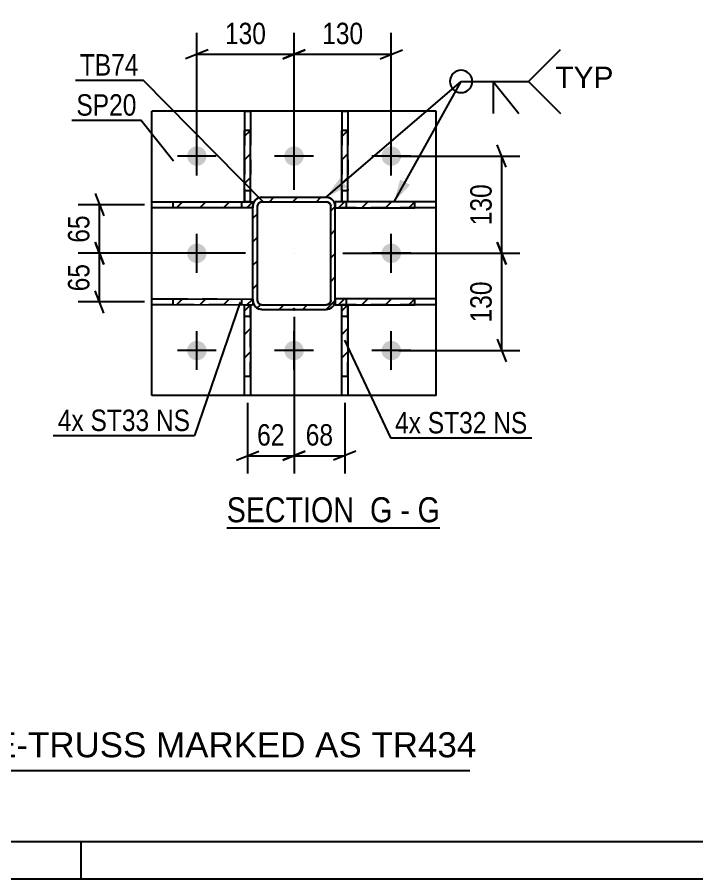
# Model space of a CAD drawing. Header units: millimetres. Extents: x -89 to 752, y -423 to 171.
# Drawn here: x 323.2 to 414.1, y -423.2 to -307.9 of the extents above; entities that cross this region are included whole.
import ezdxf

# ---------------------------------------------------------------- set-up
doc = ezdxf.new("R2010")
doc.units = ezdxf.units.MM
doc.linetypes.add('DXK_LINE_DOT2', pattern=[3.9198, 1.9599, -1.9599])
doc.linetypes.add('DXK_LINE_DOT3', pattern=[5.9187, 2.979, -0.9799, 0.9799, -0.9799])
doc.styles.add('Arial', font='ARIAL.TTF', dxfattribs={"height": 0.2})
doc.styles.add('Arial Narrow', font='ARIALN.TTF', dxfattribs={"height": 0.2})

# ---------------------------------------------------------------- blocks, each defined once
blk = doc.blocks.new('Unknown-814409316-1133')
at = {"color": 5, "linetype": 'Continuous'}
for p, q in [((-84.27, -418.16), (746.73, -418.16)), ((331.73, -423.16), (331.73, -418.16)), ((-89.27, -423.16), (751.73, -423.16))]:
    blk.add_line(p, q, dxfattribs=at)
blk = doc.blocks.new('Unknown-814409316-18302')
at = {"color": 7, "linetype": 'Continuous'}
blk.add_line((313.73, -408.66), (383.73, -408.66), dxfattribs=at)
at = {"color": 7, "style": 'Arial'}
blk.add_text('ONE-TRUSS MARKED AS TR434', height=3.3428, dxfattribs=at).set_placement((312.97, -406.91))
blk = doc.blocks.new('Unknown-814409316-17 - 2012')
at = {"color": 6, "linetype": 'Continuous'}
blk.add_line((351.22, -376.23), (379.73, -376.23), dxfattribs=at)
at = {"color": 0, "linetype": 'Continuous'}
for points in [[(369.33, -375.48), (369.33, -371.98), (351.22, -371.98), (351.22, -375.48)], [(373.37, -375.48), (373.37, -371.98), (370.38, -371.98), (370.38, -375.48)], [(375.69, -375.48), (375.69, -371.98), (374.42, -371.98), (374.42, -375.48)], [(379.73, -375.48), (379.73, -371.98), (376.74, -371.98), (376.74, -375.48)]]:
    blk.add_wipeout(points, dxfattribs=at)
at = {"color": 7, "linetype": 'Continuous', "style": 'Arial Narrow'}
for s, p in [('SECTION ', (351.22, -375.48)), ('G', (370.38, -375.48)), ('G', (376.74, -375.48)), ('-', (374.42, -375.48))]:
    blk.add_text(s, height=3.34, dxfattribs=at).set_placement(p)
blk = doc.blocks.new('Bolt-814409316-2098 - 2012')
at = {"linetype": 'Continuous'}
for points in [[(345.92, -326.52, -1), (348.52, -326.52, -1)], [(358.92, -326.52, -1), (361.52, -326.52, -1)], [(371.92, -326.52, -1), (374.52, -326.52, -1)], [(345.92, -339.52, -1), (348.52, -339.52, -1)], [(371.92, -339.52, -1), (374.52, -339.52, -1)], [(345.92, -352.52, -1), (348.52, -352.52, -1)], [(358.92, -352.52, -1), (361.52, -352.52, -1)], [(371.92, -352.52, -1), (374.52, -352.52, -1)]]:
    blk.add_hatch(color=1, dxfattribs=at).paths.add_polyline_path(points)
at = {"color": 1, "linetype": 'Continuous'}
for p, q in [((347.22, -329.12), (347.22, -323.92)), ((360.22, -329.12), (360.22, -323.92)), ((373.22, -329.12), (373.22, -323.92)), ((349.82, -326.52), (344.62, -326.52)), ((362.82, -326.52), (357.62, -326.52)), ((375.82, -326.52), (370.62, -326.52)), ((347.22, -342.12), (347.22, -336.92)), ((373.22, -342.12), (373.22, -336.92)), ((349.82, -339.52), (344.62, -339.52)), ((375.82, -339.52), (370.62, -339.52)), ((347.22, -355.12), (347.22, -349.92)), ((360.22, -355.12), (360.22, -349.92)), ((373.22, -355.12), (373.22, -349.92)), ((349.82, -352.52), (344.62, -352.52)), ((362.82, -352.52), (357.62, -352.52)), ((375.82, -352.52), (370.62, -352.52))]:
    blk.add_line(p, q, dxfattribs=at)
blk = doc.blocks.new('Part-814409316-2151 - 2012')
at = {"linetype": 'Continuous'}
h = blk.add_hatch(dxfattribs=at)
h.set_pattern_fill('', scale=0.7, style=0, pattern_type=0)
h.set_pattern_definition([(45, (376.3686, -345.6248), (-1.57154, 1.57154), [])])
h.paths.add_polyline_path([(376.37, -346.42), (376.37, -345.62), (365.72, -345.62), (365.72, -346.42)])
at = {"color": 7, "linetype": 'DXK_LINE_DOT2'}
for p, q in [((376.37, -345.62), (365.72, -345.62)), ((365.72, -345.62), (365.72, -346.42)), ((376.37, -346.42), (365.72, -346.42)), ((367.22, -346.42), (367.22, -345.62))]:
    blk.add_line(p, q, dxfattribs=at)
at = {"color": 2, "linetype": 'Continuous'}
for p, q in [((376.37, -345.62), (365.72, -345.62)), ((365.72, -345.62), (365.72, -346.42)), ((365.72, -346.42), (376.37, -346.42)), ((379.22, -345.62), (376.37, -345.62)), ((376.37, -346.42), (376.37, -345.62)), ((379.22, -346.42), (376.37, -346.42)), ((379.22, -346.42), (379.22, -345.62))]:
    blk.add_line(p, q, dxfattribs=at)
blk = doc.blocks.new('Part-814409316-2135 - 2012')
at = {"color": 2, "linetype": 'Continuous'}
for p, q in [((341.22, -358.52), (341.22, -320.52)), ((379.22, -320.52), (341.22, -320.52)), ((379.22, -358.52), (379.22, -320.52)), ((379.22, -358.52), (341.22, -358.52))]:
    blk.add_line(p, q, dxfattribs=at)
blk = doc.blocks.new('Part-814409316-2156 - 2012')
at = {"linetype": 'Continuous'}
h = blk.add_hatch(dxfattribs=at)
h.set_pattern_fill('', scale=0.7, style=0, pattern_type=0)
h.set_pattern_definition([(45, (376.3686, -332.6248), (-1.57154, 1.57154), [])])
h.paths.add_polyline_path([(376.37, -333.42), (376.37, -332.62), (365.72, -332.62), (365.72, -333.42)])
at = {"color": 7, "linetype": 'DXK_LINE_DOT2'}
for p, q in [((376.37, -332.62), (365.72, -332.62)), ((365.72, -332.62), (365.72, -333.42)), ((367.22, -333.42), (367.22, -332.62)), ((376.37, -333.42), (365.72, -333.42))]:
    blk.add_line(p, q, dxfattribs=at)
at = {"color": 2, "linetype": 'Continuous'}
for p, q in [((376.37, -332.62), (365.72, -332.62)), ((365.72, -332.62), (365.72, -333.42)), ((379.22, -332.62), (376.37, -332.62)), ((376.37, -333.42), (376.37, -332.62)), ((379.22, -333.42), (379.22, -332.62)), ((365.72, -333.42), (376.37, -333.42)), ((379.22, -333.42), (376.37, -333.42))]:
    blk.add_line(p, q, dxfattribs=at)
blk = doc.blocks.new('Part-814409316-2173 - 2012')
at = {"linetype": 'Continuous'}
h = blk.add_hatch(dxfattribs=at)
h.set_pattern_fill('', scale=0.7, style=0, pattern_type=0)
h.set_pattern_definition([(45, (367.405, -346.4149), (-1.57154, 1.57154), [])])
h.paths.add_polyline_path([(367.4, -355.97), (367.41, -346.41), (366.61, -346.41), (366.6, -355.97)])
at = {"color": 2, "linetype": 'Continuous'}
for p, q in [((366.6, -355.97), (366.61, -346.41)), ((366.61, -346.41), (367.41, -346.41)), ((367.41, -346.41), (367.4, -355.97)), ((366.6, -358.52), (366.6, -355.97)), ((367.4, -355.97), (366.6, -355.97)), ((367.4, -355.97), (367.4, -358.52)), ((367.4, -358.52), (366.6, -358.52))]:
    blk.add_line(p, q, dxfattribs=at)
at = {"color": 7, "linetype": 'DXK_LINE_DOT2'}
for p, q in [((366.61, -347.91), (366.61, -346.41)), ((366.61, -346.41), (367.41, -346.41)), ((367.4, -355.97), (367.41, -346.41)), ((366.6, -355.97), (366.61, -347.91)), ((366.61, -347.91), (367.41, -347.91))]:
    blk.add_line(p, q, dxfattribs=at)
blk = doc.blocks.new('Part-814409316-2157 - 2012')
at = {"linetype": 'Continuous'}
h = blk.add_hatch(dxfattribs=at)
h.set_pattern_fill('', scale=0.7, style=0, pattern_type=0)
h.set_pattern_definition([(45, (354.7205, -345.625), (-1.57154, 1.57154), [])])
h.paths.add_polyline_path([(354.72, -346.43), (354.72, -345.63), (344.07, -345.62), (344.07, -346.42)])
at = {"color": 2, "linetype": 'Continuous'}
for p, q in [((341.22, -346.42), (341.22, -345.62)), ((341.22, -345.62), (344.07, -345.62)), ((344.07, -346.42), (341.22, -346.42)), ((344.07, -345.62), (354.72, -345.63)), ((344.07, -346.42), (344.07, -345.62)), ((354.72, -346.43), (344.07, -346.42)), ((354.72, -345.63), (354.72, -346.43))]:
    blk.add_line(p, q, dxfattribs=at)
at = {"color": 7, "linetype": 'DXK_LINE_DOT2'}
for p, q in [((344.07, -345.62), (354.72, -345.63)), ((354.72, -346.43), (344.07, -346.42)), ((353.22, -346.43), (353.22, -345.63)), ((354.72, -345.63), (354.72, -346.43))]:
    blk.add_line(p, q, dxfattribs=at)
blk = doc.blocks.new('Part-814409316-2158 - 2012')
at = {"linetype": 'Continuous'}
h = blk.add_hatch(dxfattribs=at)
h.set_pattern_fill('', scale=0.7, style=0, pattern_type=0)
h.set_pattern_definition([(45, (354.7205, -332.625), (-1.57154, 1.57154), [])])
h.paths.add_polyline_path([(354.72, -333.43), (354.72, -332.63), (344.07, -332.62), (344.07, -333.42)])
at = {"color": 2, "linetype": 'Continuous'}
for p, q in [((341.22, -333.42), (341.22, -332.62)), ((341.22, -332.62), (344.07, -332.62)), ((344.07, -332.62), (354.72, -332.63)), ((344.07, -333.42), (344.07, -332.62)), ((354.72, -332.63), (354.72, -333.43)), ((344.07, -333.42), (341.22, -333.42)), ((354.72, -333.43), (344.07, -333.42))]:
    blk.add_line(p, q, dxfattribs=at)
at = {"color": 7, "linetype": 'DXK_LINE_DOT2'}
for p, q in [((344.07, -332.62), (354.72, -332.63)), ((353.22, -333.43), (353.22, -332.63)), ((354.72, -332.63), (354.72, -333.43)), ((354.72, -333.43), (344.07, -333.42))]:
    blk.add_line(p, q, dxfattribs=at)
blk = doc.blocks.new('Part-814409316-2174 - 2012')
at = {"linetype": 'Continuous'}
h = blk.add_hatch(dxfattribs=at)
h.set_pattern_fill('', scale=0.7, style=0, pattern_type=0)
h.set_pattern_definition([(45, (354.4056, -346.4149), (-1.57154, 1.57154), [])])
h.paths.add_polyline_path([(354.41, -355.97), (354.41, -346.41), (353.61, -346.41), (353.61, -355.97)])
at = {"color": 7, "linetype": 'DXK_LINE_DOT2'}
for p, q in [((353.61, -347.91), (353.61, -346.41)), ((353.61, -346.41), (354.41, -346.41)), ((354.41, -355.97), (354.41, -346.41)), ((353.61, -347.91), (354.41, -347.91)), ((353.61, -355.97), (353.61, -347.91))]:
    blk.add_line(p, q, dxfattribs=at)
at = {"color": 2, "linetype": 'Continuous'}
for p, q in [((353.61, -355.97), (353.61, -346.41)), ((353.61, -346.41), (354.41, -346.41)), ((354.41, -346.41), (354.41, -355.97)), ((353.61, -358.52), (353.61, -355.97)), ((354.41, -355.97), (353.61, -355.97)), ((354.41, -355.97), (354.41, -358.52)), ((354.41, -358.52), (353.61, -358.52))]:
    blk.add_line(p, q, dxfattribs=at)
blk = doc.blocks.new('Part-814409316-2179 - 2012')
at = {"linetype": 'Continuous'}
h = blk.add_hatch(dxfattribs=at)
h.set_pattern_fill('', scale=0.7, style=0, pattern_type=0)
h.set_pattern_definition([(45, (367.4046, -323.0786), (-1.57154, 1.57154), [])])
h.paths.add_polyline_path([(367.4, -332.61), (367.4, -323.08), (366.6, -323.08), (366.6, -332.61)])
at = {"color": 2, "linetype": 'Continuous'}
for p, q in [((366.6, -320.52), (366.6, -323.08)), ((366.6, -320.52), (367.4, -320.52)), ((367.4, -320.52), (367.4, -323.08)), ((366.6, -332.61), (366.6, -323.08)), ((367.4, -323.08), (366.6, -323.08)), ((367.4, -332.61), (367.4, -323.08)), ((366.6, -332.61), (367.4, -332.61))]:
    blk.add_line(p, q, dxfattribs=at)
at = {"color": 7, "linetype": 'DXK_LINE_DOT2'}
for p, q in [((366.6, -323.08), (366.6, -332.61)), ((367.4, -323.08), (367.4, -331.11)), ((366.6, -331.11), (367.4, -331.11)), ((367.4, -332.61), (367.4, -331.11)), ((366.6, -332.61), (367.4, -332.61))]:
    blk.add_line(p, q, dxfattribs=at)
blk = doc.blocks.new('Part-814409316-2180 - 2012')
at = {"linetype": 'Continuous'}
h = blk.add_hatch(dxfattribs=at)
h.set_pattern_fill('', scale=0.7, style=0, pattern_type=0)
h.set_pattern_definition([(45, (354.4052, -323.0786), (-1.57154, 1.57154), [])])
h.paths.add_polyline_path([(354.4, -332.61), (354.41, -323.08), (353.61, -323.08), (353.6, -332.61)])
at = {"color": 2, "linetype": 'Continuous'}
for p, q in [((353.61, -320.52), (353.61, -323.08)), ((353.61, -320.52), (354.41, -320.52)), ((354.41, -320.52), (354.41, -323.08)), ((353.6, -332.61), (353.61, -323.08)), ((354.41, -323.08), (353.61, -323.08)), ((354.4, -332.61), (354.41, -323.08)), ((353.6, -332.61), (354.4, -332.61))]:
    blk.add_line(p, q, dxfattribs=at)
at = {"color": 7, "linetype": 'DXK_LINE_DOT2'}
for p, q in [((353.61, -323.08), (353.6, -332.61)), ((354.41, -323.08), (354.4, -331.11)), ((353.6, -331.11), (354.4, -331.11)), ((354.4, -332.61), (354.4, -331.11)), ((353.6, -332.61), (354.4, -332.61))]:
    blk.add_line(p, q, dxfattribs=at)
blk = doc.blocks.new('Part-814409316-2193 - 2012')
at = {"linetype": 'Continuous'}
h = blk.add_hatch(dxfattribs=at)
h.set_pattern_fill('', scale=0.7, style=0, pattern_type=0)
h.set_pattern_definition([(45, (365.7205, -345.8227), (-1.57154, 1.57154), [])])
h.paths.add_polyline_path([(365.63, -346.28), (365.72, -345.82), (365.72, -333.22), (365.63, -332.76), (365.37, -332.37), (364.98, -332.11), (364.52, -332.02), (355.92, -332.02), (355.46, -332.11), (355.07, -332.37), (354.81, -332.76), (354.72, -333.22), (354.72, -345.82), (354.81, -346.28), (355.07, -346.67), (355.46, -346.93), (355.92, -347.02), (364.52, -347.02), (364.98, -346.93), (365.37, -346.67)])
h.paths.add_polyline_path([(364.75, -346.38), (364.52, -346.42), (355.92, -346.42), (355.69, -346.38), (355.5, -346.25), (355.37, -346.05), (355.32, -345.82), (355.32, -333.22), (355.37, -332.99), (355.5, -332.8), (355.69, -332.67), (355.92, -332.62), (364.52, -332.62), (364.75, -332.67), (364.94, -332.8), (365.07, -332.99), (365.12, -333.22), (365.12, -345.82), (365.07, -346.05), (364.94, -346.25)])
blk.add_hatch(color=30, dxfattribs=at).paths.add_polyline_path([(360.22, -347.12, -1), (360.22, -346.92, -1)])
at = {"color": 7, "linetype": 'DXK_LINE_DOT2'}
for p, q in [((354.72, -333.22), (354.81, -332.76)), ((355.5, -332.8), (355.37, -332.99)), ((355.46, -332.11), (355.92, -332.02)), ((355.69, -332.67), (355.5, -332.8)), ((355.92, -332.62), (355.69, -332.67)), ((355.92, -332.02), (364.52, -332.02)), ((355.92, -332.62), (364.52, -332.62)), ((364.52, -332.02), (364.98, -332.11)), ((364.75, -332.67), (364.52, -332.62)), ((364.94, -332.8), (364.75, -332.67)), ((365.07, -332.99), (364.94, -332.8)), ((365.63, -332.76), (365.72, -333.22)), ((354.72, -345.82), (354.72, -333.22)), ((355.37, -332.99), (355.32, -333.22)), ((355.32, -345.82), (355.32, -333.22)), ((365.12, -333.22), (365.07, -332.99)), ((365.12, -345.82), (365.12, -333.22)), ((365.72, -345.82), (365.72, -333.22)), ((354.81, -346.28), (354.72, -345.82)), ((355.32, -345.82), (355.37, -346.05)), ((355.37, -346.05), (355.5, -346.25)), ((355.5, -346.25), (355.69, -346.38)), ((355.69, -346.38), (355.92, -346.42)), ((355.92, -346.42), (364.52, -346.42)), ((364.52, -346.42), (364.75, -346.38)), ((364.75, -346.38), (364.94, -346.25)), ((364.94, -346.25), (365.07, -346.05)), ((365.07, -346.05), (365.12, -345.82)), ((365.72, -345.82), (365.63, -346.28)), ((355.92, -347.02), (355.46, -346.93)), ((355.92, -347.02), (364.52, -347.02)), ((364.98, -346.93), (364.52, -347.02))]:
    blk.add_line(p, q, dxfattribs=at)
at = {"color": 2, "linetype": 'Continuous'}
for p, q in [((354.81, -332.76), (354.72, -333.22)), ((355.37, -332.99), (355.5, -332.8)), ((355.92, -332.02), (355.46, -332.11)), ((355.5, -332.8), (355.69, -332.67)), ((355.69, -332.67), (355.92, -332.62)), ((355.92, -332.02), (364.52, -332.02)), ((355.92, -332.62), (364.52, -332.62)), ((364.98, -332.11), (364.52, -332.02)), ((364.52, -332.62), (364.75, -332.67)), ((364.75, -332.67), (364.94, -332.8)), ((364.94, -332.8), (365.07, -332.99)), ((365.72, -333.22), (365.63, -332.76)), ((354.72, -345.82), (354.72, -333.22)), ((355.32, -333.22), (355.37, -332.99)), ((355.32, -345.82), (355.32, -333.22)), ((365.07, -332.99), (365.12, -333.22)), ((365.12, -345.82), (365.12, -333.22)), ((365.72, -345.82), (365.72, -333.22)), ((354.72, -345.82), (354.81, -346.28)), ((355.37, -346.05), (355.32, -345.82)), ((355.5, -346.25), (355.37, -346.05)), ((355.69, -346.38), (355.5, -346.25)), ((355.92, -346.42), (355.69, -346.38)), ((355.92, -346.42), (364.52, -346.42)), ((364.75, -346.38), (364.52, -346.42)), ((364.94, -346.25), (364.75, -346.38)), ((365.07, -346.05), (364.94, -346.25)), ((365.12, -345.82), (365.07, -346.05)), ((365.63, -346.28), (365.72, -345.82)), ((355.46, -346.93), (355.92, -347.02)), ((355.92, -347.02), (364.52, -347.02)), ((364.52, -347.02), (364.98, -346.93))]:
    blk.add_line(p, q, dxfattribs=at)
at = {"color": 7, "linetype": 'DXK_LINE_DOT3'}
blk.add_line((360.22, -339.52), (360.22, -339.52), dxfattribs=at)
at = {"color": 30, "linetype": 'DXK_LINE_DOT3'}
blk.add_line((360.22, -347.02), (360.22, -347.02), dxfattribs=at)
at = {"color": 30, "linetype": 'Continuous'}
blk.add_circle((360.22, -347.02), 0.1, dxfattribs=at)
at = {"color": 7, "linetype": 'DXK_LINE_DOT2'}
for centre, start, end in [((355.92, -333.22), 112.5, 157.5), ((364.52, -333.22), 22.5, 67.5), ((355.92, -345.82), 202.5, 247.5), ((364.52, -345.82), 292.5, 337.5)]:
    blk.add_arc(centre, 1.2, start, end, dxfattribs=at)
at = {"color": 2, "linetype": 'Continuous'}
for centre, start, end in [((355.92, -333.22), 112.5, 157.5), ((364.52, -333.22), 22.5, 67.5), ((355.92, -345.82), 202.5, 247.5), ((364.52, -345.82), 292.5, 337.5)]:
    blk.add_arc(centre, 1.2, start, end, dxfattribs=at)
blk = doc.blocks.new('StraightDimension-814409316-17567 - 2012')
at = {"color": 7, "linetype": 'Continuous'}
for p, q in [((360.22, -331.02), (360.22, -310.05)), ((373.22, -325.52), (373.22, -310.05)), ((361.72, -312.3), (358.72, -313.5)), ((360.22, -312.9), (373.22, -312.9)), ((371.72, -313.5), (374.72, -312.3))]:
    blk.add_line(p, q, dxfattribs=at)
at = {"color": 0}
blk.add_wipeout([(370.06, -312.15), (370.06, -307.95), (363.38, -307.95), (363.38, -312.15)], dxfattribs=at)
at = {"color": 3, "style": 'Arial Narrow'}
blk.add_text('130', height=2.863, dxfattribs=at).set_placement((363.98, -311.55))
blk = doc.blocks.new('StraightDimension-814409316-2258 - 2012')
at = {"color": 7, "linetype": 'Continuous'}
for p, q in [((333.6, -331.52), (334.8, -334.52)), ((340.22, -333.02), (331.35, -333.02)), ((334.2, -339.52), (334.2, -333.02)), ((334.8, -341.02), (333.6, -338.02)), ((353.72, -339.52), (331.35, -339.52))]:
    blk.add_line(p, q, dxfattribs=at)
at = {"color": 0}
blk.add_wipeout([(333.45, -333.85), (329.25, -333.85), (329.25, -338.7), (333.45, -338.7)], dxfattribs=at)
at = {"color": 3, "style": 'Arial Narrow'}
blk.add_text('65', height=2.863, rotation=90.0002, dxfattribs=at).set_placement((332.85, -338.1))
blk = doc.blocks.new('StraightDimension-814409316-2214 - 2012')
at = {"color": 7, "linetype": 'Continuous'}
for p, q in [((360.22, -348.02), (360.22, -368.98)), ((367, -359.52), (367, -368.98)), ((358.72, -367.18), (361.72, -365.98)), ((368.5, -365.98), (365.5, -367.18)), ((360.22, -366.58), (367, -366.58))]:
    blk.add_line(p, q, dxfattribs=at)
at = {"color": 0}
blk.add_wipeout([(366.04, -365.83), (366.04, -361.63), (361.18, -361.63), (361.18, -365.83)], dxfattribs=at)
at = {"color": 3, "style": 'Arial Narrow'}
blk.add_text('68', height=2.863, dxfattribs=at).set_placement((361.78, -365.23))
blk = doc.blocks.new('StraightDimension-814409316-2225 - 2012')
at = {"color": 7, "linetype": 'Continuous'}
for p, q in [((360.22, -348.02), (360.22, -368.98)), ((354.01, -359.52), (354.01, -368.98)), ((352.51, -367.18), (355.51, -365.98)), ((361.72, -365.98), (358.72, -367.18)), ((354.01, -366.58), (360.22, -366.58))]:
    blk.add_line(p, q, dxfattribs=at)
at = {"color": 0}
blk.add_wipeout([(359.54, -365.83), (359.54, -361.63), (354.68, -361.63), (354.68, -365.83)], dxfattribs=at)
at = {"color": 3, "style": 'Arial Narrow'}
blk.add_text('62', height=2.863, dxfattribs=at).set_placement((355.28, -365.23))
blk = doc.blocks.new('StraightDimension-814409316-2235 - 2012')
at = {"color": 7, "linetype": 'Continuous'}
for p, q in [((388.59, -341.02), (387.39, -338.02)), ((366.72, -339.52), (390.39, -339.52)), ((387.99, -352.52), (387.99, -339.52)), ((387.39, -351.02), (388.59, -354.02)), ((374.22, -352.52), (390.39, -352.52))]:
    blk.add_line(p, q, dxfattribs=at)
at = {"color": 0}
blk.add_wipeout([(387.24, -342.68), (383.04, -342.68), (383.04, -349.36), (387.24, -349.36)], dxfattribs=at)
at = {"color": 3, "style": 'Arial Narrow'}
blk.add_text('130', height=2.863, rotation=90.0002, dxfattribs=at).set_placement((386.64, -348.76))
blk = doc.blocks.new('StraightDimension-814409316-2247 - 2012')
at = {"color": 7, "linetype": 'Continuous'}
for p, q in [((388.59, -328.02), (387.39, -325.02)), ((374.22, -326.52), (390.39, -326.52)), ((387.99, -339.52), (387.99, -326.52)), ((387.39, -338.02), (388.59, -341.02)), ((366.72, -339.52), (390.39, -339.52))]:
    blk.add_line(p, q, dxfattribs=at)
at = {"color": 0}
blk.add_wipeout([(387.24, -329.68), (383.04, -329.68), (383.04, -336.36), (387.24, -336.36)], dxfattribs=at)
at = {"color": 3, "style": 'Arial Narrow'}
blk.add_text('130', height=2.863, rotation=90.0002, dxfattribs=at).set_placement((386.64, -335.76))
blk = doc.blocks.new('StraightDimension-814409316-2264 - 2012')
at = {"color": 7, "linetype": 'Continuous'}
for p, q in [((333.6, -338.02), (334.8, -341.02)), ((353.72, -339.52), (331.35, -339.52)), ((334.2, -346.02), (334.2, -339.52)), ((334.8, -347.52), (333.6, -344.52)), ((340.22, -346.02), (331.35, -346.02))]:
    blk.add_line(p, q, dxfattribs=at)
at = {"color": 0}
blk.add_wipeout([(333.45, -340.35), (329.25, -340.35), (329.25, -345.2), (333.45, -345.2)], dxfattribs=at)
at = {"color": 3, "style": 'Arial Narrow'}
blk.add_text('65', height=2.863, rotation=90.0002, dxfattribs=at).set_placement((332.85, -344.6))
blk = doc.blocks.new('StraightDimension-814409316-17568 - 2012')
at = {"color": 7, "linetype": 'Continuous'}
for p, q in [((347.22, -325.52), (347.22, -310.05)), ((360.22, -331.02), (360.22, -310.05)), ((348.72, -312.3), (345.72, -313.5)), ((347.22, -312.9), (360.22, -312.9)), ((358.72, -313.5), (361.72, -312.3))]:
    blk.add_line(p, q, dxfattribs=at)
at = {"color": 0}
blk.add_wipeout([(357.06, -312.15), (357.06, -307.95), (350.38, -307.95), (350.38, -312.15)], dxfattribs=at)
at = {"color": 3, "style": 'Arial Narrow'}
blk.add_text('130', height=2.863, dxfattribs=at).set_placement((350.98, -311.55))
blk = doc.blocks.new('WeldMark-814409316-2290 - 2012')
at = {"linetype": 'Continuous'}
for points in [[(367.29, -330.64), (364.52, -332.02), (366.31, -329.5)], [(375.72, -330.37), (373.61, -332.62), (374.41, -329.64)]]:
    blk.add_hatch(color=30, dxfattribs=at).paths.add_polyline_path(points)
at = {"color": 30, "linetype": 'Continuous'}
for p, q in [((364.52, -332.02), (382.55, -316.53)), ((373.61, -332.62), (382.55, -316.53)), ((382.55, -316.53), (391.55, -316.53))]:
    blk.add_line(p, q, dxfattribs=at)
at = {"color": 3, "linetype": 'Continuous'}
for q in [(390.26, -320.82), (386.84, -320.82)]:
    blk.add_line((386.84, -316.53), q, dxfattribs=at)
for start, end in [(90, 270), (270, 90)]:
    blk.add_arc((382.55, -316.53), 1.5, start, end, dxfattribs=at)
at = {"color": 0, "linetype": 'Continuous'}
blk.add_wipeout([(402.93, -317.43), (402.93, -314.43), (395.15, -314.43), (395.15, -317.43)], dxfattribs=at)
blk.add_wipeout([(402.93, -317.43), (402.93, -314.43), (395.15, -314.43), (395.15, -317.43)], dxfattribs=at)
at = {"color": 3, "linetype": 'Continuous'}
for q in [(395.84, -312.25), (395.84, -320.82)]:
    blk.add_line((391.55, -316.53), q, dxfattribs=at)
at = {"color": 3, "linetype": 'Continuous', "style": 'Arial'}
blk.add_text('TYP', height=2.865, dxfattribs=at).set_placement((395.15, -317.43))
blk = doc.blocks.new('Mark-814409316-2131 - 2012')
at = {"color": 30, "linetype": 'Continuous'}
for p in [(330.51, -321.71), (344.1, -327.18)]:
    blk.add_line(p, (339.75, -321.71), dxfattribs=at)
at = {"color": 0}
blk.add_wipeout([(339.15, -321.11), (339.15, -318.11), (331.11, -318.11), (331.11, -321.11)], dxfattribs=at)
blk.add_wipeout([(339.15, -321.11), (339.15, -318.11), (331.11, -318.11), (331.11, -321.11)], dxfattribs=at)
at = {"color": 3, "style": 'Arial Narrow'}
blk.add_text('SP20', height=2.863, dxfattribs=at).set_placement((331.11, -321.11))
blk = doc.blocks.new('Mark-814409316-2189 - 2012')
at = {"color": 30, "linetype": 'Continuous'}
for p in [(330.97, -316.35), (356.17, -332.73)]:
    blk.add_line(p, (340.03, -316.35), dxfattribs=at)
at = {"color": 0}
blk.add_wipeout([(339.43, -315.75), (339.43, -312.75), (331.57, -312.75), (331.57, -315.75)], dxfattribs=at)
blk.add_wipeout([(339.43, -315.75), (339.43, -312.75), (331.57, -312.75), (331.57, -315.75)], dxfattribs=at)
at = {"color": 3, "style": 'Arial Narrow'}
blk.add_text('TB74', height=2.863, dxfattribs=at).set_placement((331.57, -315.75))
blk = doc.blocks.new('MarkSet-814409316-2340 - 2012')
at = {"color": 30, "linetype": 'Continuous'}
for p, q in [((366.98, -351.12), (373.12, -364.2)), ((373.12, -364.2), (392.01, -364.2))]:
    blk.add_line(p, q, dxfattribs=at)
at = {"color": 0}
for points in [[(377.2, -363.6), (377.2, -360.6), (373.72, -360.6), (373.72, -363.6)], [(385.95, -363.6), (385.95, -360.6), (378.1, -360.6), (378.1, -363.6)], [(391.41, -363.6), (391.41, -360.6), (386.85, -360.6), (386.85, -363.6)]]:
    blk.add_wipeout(points, dxfattribs=at)
for points in [[(377.2, -363.6), (377.2, -360.6), (373.72, -360.6), (373.72, -363.6)], [(385.95, -363.6), (385.95, -360.6), (378.1, -360.6), (378.1, -363.6)], [(391.41, -363.6), (391.41, -360.6), (386.85, -360.6), (386.85, -363.6)]]:
    blk.add_wipeout(points, dxfattribs=at)
at = {"color": 3, "style": 'Arial Narrow'}
for s, p in [('4x', (373.72, -363.6)), ('ST32', (378.1, -363.6)), ('NS', (386.85, -363.6))]:
    blk.add_text(s, height=2.863, dxfattribs=at).set_placement(p)
blk = doc.blocks.new('MarkSet-814409316-2370 - 2012')
at = {"color": 30, "linetype": 'Continuous'}
for p in [(352.99, -346.05), (328.02, -363.88)]:
    blk.add_line(p, (346.92, -363.88), dxfattribs=at)
at = {"color": 0}
for points in [[(332.1, -363.28), (332.1, -360.28), (328.62, -360.28), (328.62, -363.28)], [(340.85, -363.28), (340.85, -360.28), (333, -360.28), (333, -363.28)], [(346.32, -363.28), (346.32, -360.28), (341.75, -360.28), (341.75, -363.28)]]:
    blk.add_wipeout(points, dxfattribs=at)
for points in [[(332.1, -363.28), (332.1, -360.28), (328.62, -360.28), (328.62, -363.28)], [(340.85, -363.28), (340.85, -360.28), (333, -360.28), (333, -363.28)], [(346.32, -363.28), (346.32, -360.28), (341.75, -360.28), (341.75, -363.28)]]:
    blk.add_wipeout(points, dxfattribs=at)
at = {"color": 3, "style": 'Arial Narrow'}
for s, p in [('4x', (328.62, -363.28)), ('ST33', (333, -363.28)), ('NS', (341.75, -363.28))]:
    blk.add_text(s, height=2.863, dxfattribs=at).set_placement(p)

msp = doc.modelspace()

# ---------------------------------------------------------------- block references
for name in ['Unknown-814409316-1133', 'Part-814409316-2135 - 2012', 'Part-814409316-2180 - 2012', 'Part-814409316-2179 - 2012', 'Bolt-814409316-2098 - 2012', 'Part-814409316-2158 - 2012', 'Part-814409316-2193 - 2012', 'Part-814409316-2156 - 2012', 'Part-814409316-2157 - 2012', 'Part-814409316-2174 - 2012', 'Part-814409316-2151 - 2012', 'Part-814409316-2173 - 2012', 'Unknown-814409316-18302']:
    msp.add_blockref(name, (0, 0))

# ---------------------------------------------------------------- next in the draw order: block references
for name in ['StraightDimension-814409316-17567 - 2012', 'Mark-814409316-2131 - 2012', 'StraightDimension-814409316-2258 - 2012', 'StraightDimension-814409316-2214 - 2012', 'Unknown-814409316-17 - 2012']:
    msp.add_blockref(name, (0, 0))

# ---------------------------------------------------------------- next in the draw order: block references
for name in ['StraightDimension-814409316-17568 - 2012', 'StraightDimension-814409316-2235 - 2012', 'StraightDimension-814409316-2225 - 2012']:
    msp.add_blockref(name, (0, 0))

# ---------------------------------------------------------------- next in the draw order: block references
for name in ['Mark-814409316-2189 - 2012', 'StraightDimension-814409316-2247 - 2012', 'StraightDimension-814409316-2264 - 2012', 'MarkSet-814409316-2340 - 2012']:
    msp.add_blockref(name, (0, 0))

# ---------------------------------------------------------------- next in the draw order: block references
for name in ['WeldMark-814409316-2290 - 2012', 'MarkSet-814409316-2370 - 2012']:
    msp.add_blockref(name, (0, 0))

doc.saveas('drawing.dxf')
